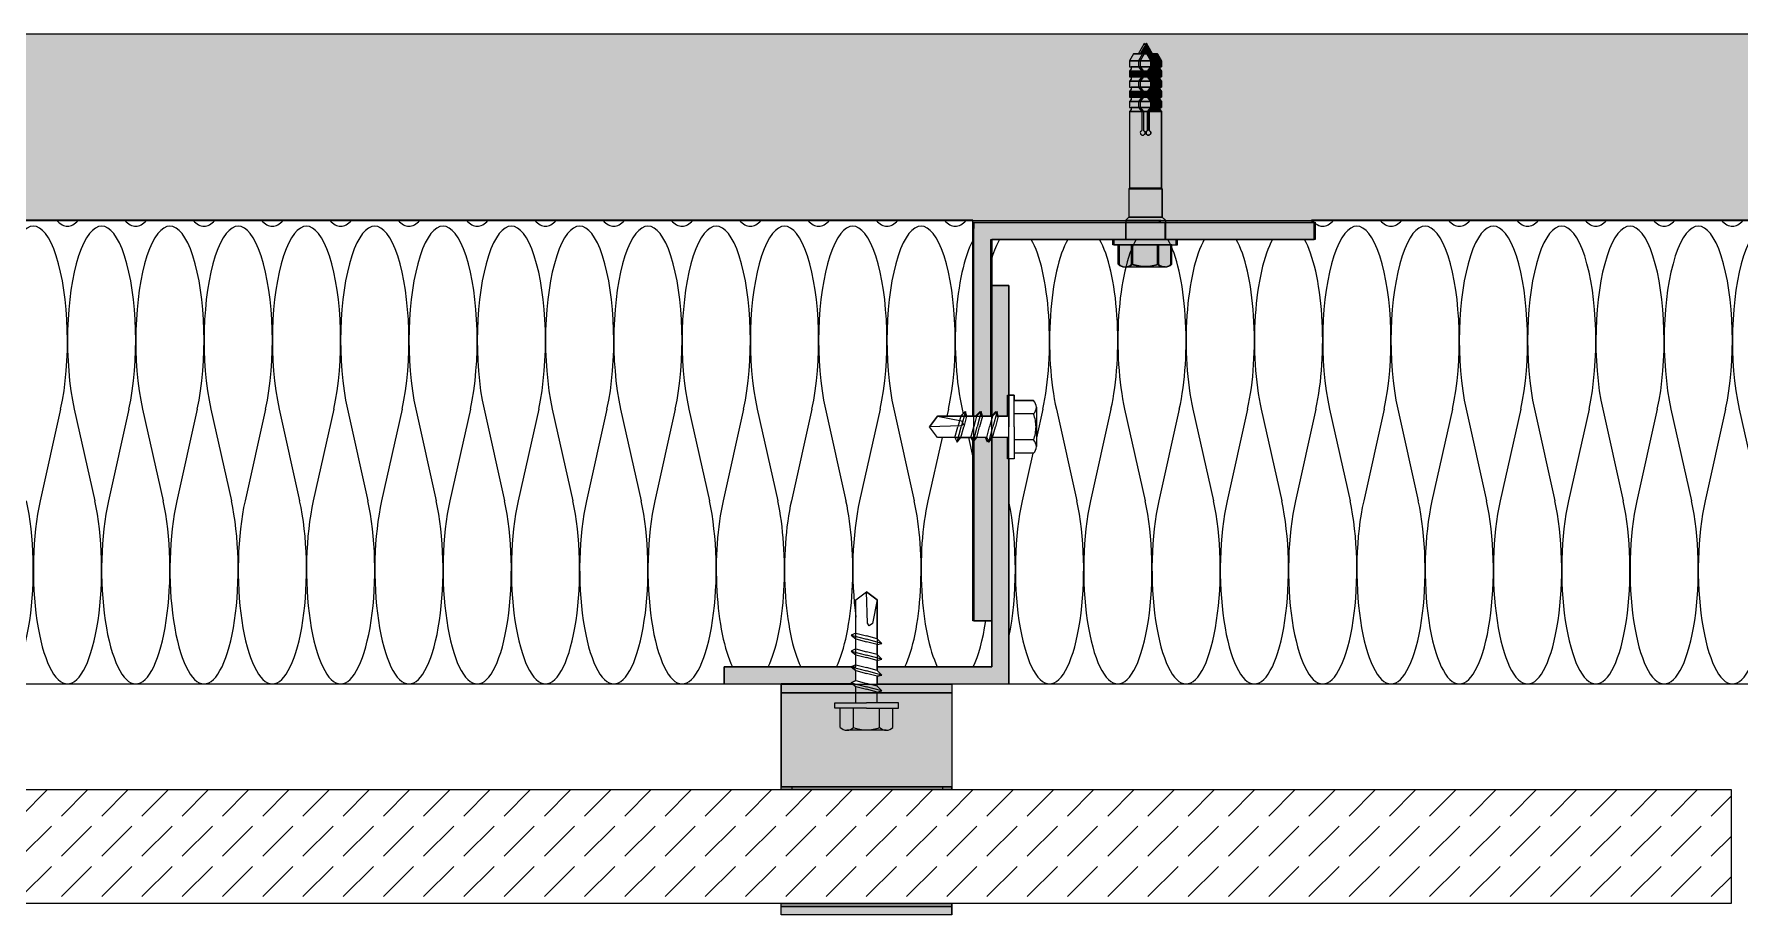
# Model space of a CAD drawing. Extents: x -106823 to -42801, y 48734 to 74234.
# Drawn here: x -67647 to -64650, y 68486 to 70034 of the extents above; entities that cross this region are included whole.
import ezdxf

# ---------------------------------------------------------------- set-up
doc = ezdxf.new("R2010")
doc.units = 0
doc.header["$MEASUREMENT"] = 0
for name, color, linetype, lineweight, true_color in [('2D - Ogólne_Pen_No__2', 7, 'Continuous', 15, 0x7f7f7f), ('2D Drafting - General_Pen_No__102', 7, 'Continuous', 13, 0xcccccc), ('2D Drafting - General_Pen_No__141', 7, 'Continuous', 0, 0xe8e8e8), ('2D Drafting - General_Pen_No__2', 7, 'Continuous', 15, 0x7f7f7f), ('2D Drafting - General_Pen_No__61', 7, 'Continuous', 20, 0x6a6a6a), ('2D Drafting - General_Pen_No__81', 7, 'Continuous', 20, 0x6a6a6a)]:
    doc.layers.add(name, color=color, linetype=linetype, lineweight=lineweight, true_color=true_color)
doc.layers.add('2D Drafting - General_Pen_No__1', color=7, linetype='Continuous', lineweight=13)
doc.layers.add('2D Drafting - General_Pen_No__121', color=255, linetype='Continuous', lineweight=0)

# ---------------------------------------------------------------- blocks, each defined once
blk = doc.blocks.new('*X64')
at = {"layer": '2D Drafting - General_Pen_No__61', "linetype": 'Continuous'}
for p, q in [((-65875.1, 69374.7), (-65886.3, 69324.7)), ((-65851.1, 69374.7), (-65815.1, 69213.9)), ((-65755.1, 69374.7), (-65791.1, 69213.9)), ((-65731.1, 69374.7), (-65695.1, 69213.9)), ((-65635.1, 69374.7), (-65671.1, 69213.9)), ((-65611.1, 69374.7), (-65575.1, 69213.9)), ((-65515.1, 69374.7), (-65551.1, 69213.9)), ((-65491.1, 69374.7), (-65455.1, 69213.9)), ((-65395.1, 69374.7), (-65431.1, 69213.9)), ((-65371.1, 69374.7), (-65335.1, 69213.9)), ((-65275.1, 69374.7), (-65311.1, 69213.9)), ((-65251.1, 69374.7), (-65215.1, 69213.9)), ((-65155.1, 69374.7), (-65191.1, 69213.9)), ((-65131.1, 69374.7), (-65095.1, 69213.9)), ((-65035.1, 69374.7), (-65071.1, 69213.9)), ((-65011.1, 69374.7), (-64975.1, 69213.9)), ((-64915.1, 69374.7), (-64951.1, 69213.9)), ((-64891.1, 69374.7), (-64855.1, 69213.9)), ((-64795.1, 69374.7), (-64831.1, 69213.9)), ((-64771.1, 69374.7), (-64735.1, 69213.9)), ((-64675.1, 69374.7), (-64711.1, 69213.9)), ((-64651.1, 69374.7), (-64615.1, 69213.9)), ((-64555.1, 69374.7), (-64591.1, 69213.9)), ((-64531.1, 69374.7), (-64495.1, 69213.9)), ((-64435.1, 69374.7), (-64471.1, 69213.9)), ((-64411.1, 69374.7), (-64375.1, 69213.9)), ((-64315.1, 69374.7), (-64351.1, 69213.9)), ((-64291.1, 69374.7), (-64255.1, 69213.9)), ((-64195.1, 69374.7), (-64231.1, 69213.9)), ((-64171.1, 69374.7), (-64135.1, 69213.9)), ((-64075.1, 69374.7), (-64111.1, 69213.9)), ((-64051.1, 69374.7), (-64015.1, 69213.9)), ((-63955.1, 69374.7), (-63991.1, 69213.9)), ((-63931.1, 69374.7), (-63895.1, 69213.9)), ((-63835.1, 69374.7), (-63871.1, 69213.9)), ((-63811.1, 69374.7), (-63775.1, 69213.9)), ((-63715.1, 69374.7), (-63751.1, 69213.9)), ((-63691.1, 69374.7), (-63655.1, 69213.9)), ((-63595.1, 69374.7), (-63631.1, 69213.9)), ((-63571.1, 69374.7), (-63535.1, 69213.9)), ((-63475.1, 69374.7), (-63511.1, 69213.9)), ((-63451.1, 69374.7), (-63415.1, 69213.9)), ((-65892.4, 69297.4), (-65911.1, 69213.9)), ((-63374.5, 69287.7), (-63391.1, 69213.9))]:
    blk.add_line(p, q, dxfattribs=at)
for centre, start_param, end_param in [((-65383.1, 69897.3), 2.820522, 2.881546), ((-65383.1, 69897.3), 2.921703, 3.141593), ((-65323.1, 69495.3), 4.068888, 8.497483), ((-65383.1, 69897.3), 3.141593, 3.462663), ((-65263.1, 69897.3), 2.820522, 3.141593), ((-65203.1, 69495.3), 4.068888, 8.497483), ((-65263.1, 69897.3), 3.141593, 3.462663), ((-65143.1, 69897.3), 2.820522, 3.141593), ((-65083.1, 69495.3), 4.068888, 8.497483), ((-65143.1, 69897.3), 3.141593, 3.462663), ((-65023.1, 69897.3), 2.820522, 3.141593), ((-64963.1, 69495.3), 4.068888, 8.497483), ((-65023.1, 69897.3), 3.141593, 3.462663), ((-64903.1, 69897.3), 2.820522, 3.141593), ((-64843.1, 69495.3), 4.068888, 8.497483), ((-64903.1, 69897.3), 3.141593, 3.462663), ((-64783.1, 69897.3), 2.820522, 3.141593), ((-64723.1, 69495.3), 4.068888, 8.497483), ((-64783.1, 69897.3), 3.141593, 3.462663), ((-64663.1, 69897.3), 2.820522, 3.141593), ((-64603.1, 69495.3), 4.068888, 8.497483), ((-64663.1, 69897.3), 3.141593, 3.462663), ((-64543.1, 69897.3), 2.820522, 3.141593), ((-64483.1, 69495.3), 4.068888, 8.497483), ((-64543.1, 69897.3), 3.141593, 3.462663), ((-64423.1, 69897.3), 2.820522, 3.141593), ((-64363.1, 69495.3), 4.068888, 8.497483), ((-64423.1, 69897.3), 3.141593, 3.462663), ((-64303.1, 69897.3), 2.820522, 3.141593), ((-64243.1, 69495.3), 4.068888, 8.497483), ((-64303.1, 69897.3), 3.141593, 3.462663), ((-64183.1, 69897.3), 2.820522, 3.141593), ((-64123.1, 69495.3), 4.068888, 8.497483), ((-64183.1, 69897.3), 3.141593, 3.462663), ((-64063.1, 69897.3), 2.820522, 3.141593), ((-64003.1, 69495.3), 4.068888, 8.497483), ((-64063.1, 69897.3), 3.141593, 3.462663), ((-63943.1, 69897.3), 2.820522, 3.141593), ((-63943.1, 69897.3), 3.141593, 3.462663), ((-65923.1, 69495.3), 0.485657, 0.765644), ((-65923.1, 69495.3), 4.068888, 5.797528), ((-65803.1, 69495.3), 0.485657, 2.214297), ((-65803.1, 69495.3), 4.068888, 5.797528), ((-65683.1, 69495.3), 0.485657, 2.214297), ((-65683.1, 69495.3), 4.068888, 5.797528), ((-65563.1, 69495.3), 0.485657, 2.214297), ((-65563.1, 69495.3), 4.068888, 5.797528), ((-65443.1, 69495.3), 0.485657, 2.214297), ((-65443.1, 69495.3), 4.068888, 5.797528), ((-63883.1, 69495.3), 0.455257, 2.214297), ((-63883.1, 69495.3), 4.068888, 5.797528), ((-63763.1, 69495.3), 0.485657, 2.214297), ((-63763.1, 69495.3), 4.068888, 5.797528), ((-63643.1, 69495.3), 0.485657, 2.214297), ((-63643.1, 69495.3), 4.068888, 5.797528), ((-63523.1, 69495.3), 0.485657, 2.214297), ((-63523.1, 69495.3), 4.068888, 5.797528), ((-63403.1, 69495.3), 0.485657, 2.214297), ((-63403.1, 69495.3), 5.215995, 5.797528), ((-65983.1, 69093.3), 4.080645, 5.344133), ((-65863.1, 69093.3), 0.927295, 3.141593), ((-65863.1, 69093.3), 3.141593, 5.35589), ((-65743.1, 69093.3), 0.927295, 3.141593), ((-65743.1, 69093.3), 3.141593, 5.35589), ((-65623.1, 69093.3), 0.927295, 3.141593), ((-65623.1, 69093.3), 3.141593, 5.35589), ((-65503.1, 69093.3), 0.927295, 3.141593), ((-65503.1, 69093.3), 3.141593, 5.35589), ((-65383.1, 69093.3), 0.927295, 3.141593), ((-65383.1, 69093.3), 3.141593, 5.35589), ((-65263.1, 69093.3), 0.927295, 3.141593), ((-65263.1, 69093.3), 3.141593, 5.35589), ((-65143.1, 69093.3), 0.927295, 3.141593), ((-65143.1, 69093.3), 3.141593, 5.35589), ((-65023.1, 69093.3), 0.927295, 3.141593), ((-65023.1, 69093.3), 3.141593, 5.35589), ((-64903.1, 69093.3), 0.927295, 3.141593), ((-64903.1, 69093.3), 3.141593, 5.35589), ((-64783.1, 69093.3), 0.927295, 3.141593), ((-64783.1, 69093.3), 3.141593, 5.35589), ((-64663.1, 69093.3), 0.927295, 3.141593), ((-64663.1, 69093.3), 3.141593, 5.35589), ((-64543.1, 69093.3), 0.927295, 3.141593), ((-64543.1, 69093.3), 3.141593, 5.35589), ((-64423.1, 69093.3), 0.927295, 3.141593), ((-64423.1, 69093.3), 3.141593, 5.35589), ((-64303.1, 69093.3), 0.927295, 3.141593), ((-64303.1, 69093.3), 3.141593, 5.35589), ((-64183.1, 69093.3), 0.927295, 3.141593), ((-64183.1, 69093.3), 3.141593, 5.35589), ((-64063.1, 69093.3), 0.927295, 3.141593), ((-64063.1, 69093.3), 3.141593, 5.35589), ((-63943.1, 69093.3), 0.927295, 3.141593), ((-63943.1, 69093.3), 3.141593, 5.35589), ((-63823.1, 69093.3), 0.927295, 3.141593), ((-63823.1, 69093.3), 3.141593, 5.35589), ((-63703.1, 69093.3), 0.927295, 3.141593), ((-63703.1, 69093.3), 3.141593, 5.35589), ((-63583.1, 69093.3), 0.927295, 3.141593), ((-63583.1, 69093.3), 3.141593, 5.35589), ((-63463.1, 69093.3), 0.927295, 3.141593), ((-63463.1, 69093.3), 3.141593, 5.35589), ((-63343.1, 69093.3), 0.927295, 2.648145)]:
    blk.add_ellipse(centre, major_axis=(0, 201), ratio=0.298507, start_param=start_param, end_param=end_param, dxfattribs=at)
blk = doc.blocks.new('Fill_32')
at = {"layer": '2D Drafting - General_Pen_No__2', "linetype": 'Continuous'}
for p, q in [((-64672.1, 69706.6), (-65402.6, 69706.6)), ((-65402.6, 69706.6), (-65401.9, 69703.1)), ((-65401.9, 69703.1), (-65396.1, 69703.1)), ((-65396.1, 69703.1), (-65396.1, 69673.1)), ((-64653.1, 69706.6), (-64672.1, 69706.6)), ((-63903.5, 69706.6), (-64653.1, 69706.6)), ((-63910, 69673.1), (-63903.5, 69706.6)), ((-65964.6, 69673.1), (-65964.6, 69592.3)), ((-65832.8, 69673.1), (-65964.6, 69673.1)), ((-65713.7, 69673.1), (-65832.8, 69673.1)), ((-65678.6, 69673.1), (-65713.7, 69673.1)), ((-65568.2, 69673.1), (-65678.6, 69673.1)), ((-65396.1, 69673.1), (-65568.2, 69673.1)), ((-63715.2, 69673.1), (-63910, 69673.1)), ((-63667.7, 69673.1), (-63715.2, 69673.1)), ((-63555.9, 69673.1), (-63667.7, 69673.1)), ((-63488, 69673.1), (-63555.9, 69673.1)), ((-63341.5, 69673.1), (-63488, 69673.1)), ((-63341.5, 69592.3), (-63341.5, 69673.1)), ((-65964.6, 69592.3), (-65934.6, 69592.3)), ((-65934.6, 69592.3), (-65934.6, 69399.6)), ((-63371.5, 69399.6), (-63371.5, 69592.3)), ((-63371.5, 69592.3), (-63341.5, 69592.3)), ((-65934.6, 69399.6), (-65925.3, 69399.6)), ((-65925.3, 69399.6), (-65925.3, 69389.9)), ((-63378.6, 69389.9), (-63378.6, 69399.6)), ((-63378.6, 69399.6), (-63371.5, 69399.6)), ((-65925.3, 69389.9), (-65891.1, 69389.9)), ((-65886.3, 69378.2), (-65886.3, 69309.1)), ((-63412.8, 69297.4), (-63412.8, 69389.9)), ((-63412.8, 69389.9), (-63378.6, 69389.9)), ((-65925.3, 69287.7), (-65934.6, 69287.7)), ((-65934.6, 69287.7), (-65934.6, 68892.3)), ((-65891.1, 69297.4), (-65925.3, 69297.4)), ((-65925.3, 69297.4), (-65925.3, 69287.7)), ((-63378.6, 69297.4), (-63412.8, 69297.4)), ((-63378.6, 69287.7), (-63378.6, 69297.4)), ((-63371.5, 69287.7), (-63378.6, 69287.7)), ((-63371.5, 68892.3), (-63371.5, 69287.7)), ((-65934.6, 68892.3), (-64653.1, 68892.3)), ((-64653.1, 68892.3), (-63371.5, 68892.3))]:
    blk.add_line(p, q, dxfattribs=at)
for centre, start, end in [((-65902.6, 69378.2), 0, 45.522), ((-65902.6, 69309.1), 314.478, 0)]:
    blk.add_arc(centre, 16.3, start, end, dxfattribs=at)
at = {"layer": '2D Drafting - General_Pen_No__61', "linetype": 'Continuous'}
blk.add_blockref('*X64', (0, 0), dxfattribs=at)
blk = doc.blocks.new('*X68')
at = {"layer": '2D Drafting - General_Pen_No__61', "linetype": 'Continuous'}
for q in [(-66251, 68892.3), (-66246.1, 68891.5)]:
    blk.add_line((-66249.6, 68892), q, dxfattribs=at)
blk = doc.blocks.new('Fill_34')
at = {"layer": '2D Drafting - General_Pen_No__1', "linetype": 'Continuous'}
for p, q in [((-66334.6, 68892.3), (-66334.6, 68891.5)), ((-66209, 68892.3), (-66334.6, 68892.3)), ((-66334.6, 68891.5), (-66208, 68891.5)), ((-66208, 68891.5), (-66209, 68892.3))]:
    blk.add_line(p, q, dxfattribs=at)
at = {"layer": '2D Drafting - General_Pen_No__61', "linetype": 'Continuous'}
blk.add_blockref('*X68', (0, 0), dxfattribs=at)
blk = doc.blocks.new('*X72')
at = {"layer": '2D Drafting - General_Pen_No__61', "linetype": 'Continuous'}
for p, q in [((-67600.8, 69374.7), (-67636.8, 69213.9)), ((-67576.8, 69374.7), (-67540.8, 69213.9)), ((-67480.8, 69374.7), (-67516.8, 69213.9)), ((-67456.8, 69374.7), (-67420.8, 69213.9)), ((-67360.8, 69374.7), (-67396.8, 69213.9)), ((-67336.8, 69374.7), (-67300.8, 69213.9)), ((-67240.8, 69374.7), (-67276.8, 69213.9)), ((-67216.8, 69374.7), (-67180.8, 69213.9)), ((-67120.8, 69374.7), (-67156.8, 69213.9)), ((-67096.8, 69374.7), (-67060.8, 69213.9)), ((-67000.8, 69374.7), (-67036.8, 69213.9)), ((-66976.8, 69374.7), (-66940.8, 69213.9)), ((-66880.8, 69374.7), (-66916.8, 69213.9)), ((-66856.8, 69374.7), (-66820.8, 69213.9)), ((-66760.8, 69374.7), (-66796.8, 69213.9)), ((-66736.8, 69374.7), (-66700.8, 69213.9)), ((-66640.8, 69374.7), (-66676.8, 69213.9)), ((-66616.8, 69374.7), (-66580.8, 69213.9)), ((-66520.8, 69374.7), (-66556.8, 69213.9)), ((-66496.8, 69374.7), (-66460.8, 69213.9)), ((-66400.8, 69374.7), (-66436.8, 69213.9)), ((-66376.8, 69374.7), (-66340.8, 69213.9)), ((-66280.8, 69374.7), (-66316.8, 69213.9)), ((-66256.8, 69374.7), (-66220.8, 69213.9)), ((-66160.8, 69374.7), (-66196.8, 69213.9)), ((-66136.8, 69374.7), (-66100.8, 69213.9)), ((-66040.8, 69374.7), (-66043.6, 69362.3)), ((-66016.8, 69374.7), (-66015, 69366.6)), ((-66051.9, 69325), (-66076.8, 69213.9)), ((-66005.6, 69325), (-65998, 69290.8))]:
    blk.add_line(p, q, dxfattribs=at)
for centre, start_param, end_param in [((-67648.8, 69495.3), 0.927295, 5.35589), ((-67588.8, 69897.3), 5.962113, 6.283185), ((-67528.8, 69495.3), 0.927295, 5.35589), ((-67588.8, 69897.3), 0, 0.321072), ((-67468.8, 69897.3), 5.962113, 6.283185), ((-67408.8, 69495.3), 0.927295, 5.35589), ((-67468.8, 69897.3), 0, 0.321072), ((-67348.8, 69897.3), 5.962113, 6.283185), ((-67288.8, 69495.3), 0.927295, 5.35589), ((-67348.8, 69897.3), 0, 0.321072), ((-67228.8, 69897.3), 5.962113, 6.283185), ((-67168.8, 69495.3), 0.927295, 5.35589), ((-67228.8, 69897.3), 0, 0.321072), ((-67108.8, 69897.3), 5.962113, 6.283185), ((-67048.8, 69495.3), 0.927295, 5.35589), ((-67108.8, 69897.3), 0, 0.321072), ((-66988.8, 69897.3), 5.962113, 6.283185), ((-66928.8, 69495.3), 0.927295, 5.35589), ((-66988.8, 69897.3), 0, 0.321072), ((-66868.8, 69897.3), 5.962113, 6.283185), ((-66808.8, 69495.3), 0.927295, 5.35589), ((-66868.8, 69897.3), 0, 0.321072), ((-66748.8, 69897.3), 5.962113, 6.283185), ((-66688.8, 69495.3), 0.927295, 5.35589), ((-66748.8, 69897.3), 0, 0.321072), ((-66628.8, 69897.3), 5.962113, 6.283185), ((-66568.8, 69495.3), 0.927295, 5.35589), ((-66628.8, 69897.3), 0, 0.321072), ((-66508.8, 69897.3), 5.962113, 6.283185), ((-66448.8, 69495.3), 0.927295, 5.35589), ((-66508.8, 69897.3), 0, 0.321072), ((-66388.8, 69897.3), 5.962113, 6.283185), ((-66328.8, 69495.3), 0.927295, 5.35589), ((-66388.8, 69897.3), 0, 0.321072), ((-66268.8, 69897.3), 5.962113, 6.283185), ((-66208.8, 69495.3), 0.927295, 5.35589), ((-66268.8, 69897.3), 0, 0.321072), ((-66148.8, 69897.3), 5.962113, 6.283185), ((-66088.8, 69495.3), 0.927295, 5.35589), ((-66148.8, 69897.3), 0, 0.321072), ((-66028.8, 69897.3), 5.962113, 6.283185), ((-66028.8, 69897.3), 0, 0.321072), ((-65968.8, 69495.3), 3.650155, 5.35589), ((-67708.8, 69093.3), 0, 2.214297), ((-67588.8, 69093.3), 4.068888, 6.283185), ((-67588.8, 69093.3), 0, 2.214297), ((-67468.8, 69093.3), 4.068888, 6.283185), ((-67468.8, 69093.3), 0, 2.214297), ((-67348.8, 69093.3), 4.068888, 6.283185), ((-67348.8, 69093.3), 0, 2.214297), ((-67228.8, 69093.3), 4.068888, 6.283185), ((-67228.8, 69093.3), 0, 2.214297), ((-67108.8, 69093.3), 4.068888, 6.283185), ((-67108.8, 69093.3), 0, 2.214297), ((-66988.8, 69093.3), 4.068888, 6.283185), ((-66988.8, 69093.3), 0, 2.214297), ((-66868.8, 69093.3), 4.068888, 6.283185), ((-66868.8, 69093.3), 0, 2.214297), ((-66748.8, 69093.3), 4.068888, 6.283185), ((-66748.8, 69093.3), 0, 2.214297), ((-66628.8, 69093.3), 4.068888, 6.283185), ((-66628.8, 69093.3), 0, 2.214297), ((-66508.8, 69093.3), 4.068888, 6.283185), ((-66508.8, 69093.3), 0, 2.214297), ((-66388.8, 69093.3), 4.068888, 5.729792), ((-66388.8, 69093.3), 0.553393, 2.214297), ((-66268.8, 69093.3), 4.068888, 5.729792), ((-66268.8, 69093.3), 0.553393, 2.214297), ((-66148.8, 69093.3), 4.068888, 5.143644), ((-66148.8, 69093.3), 0.553393, 2.214297), ((-66028.8, 69093.3), 4.068888, 5.729792), ((-66028.8, 69093.3), 0.553393, 1.104938)]:
    blk.add_ellipse(centre, major_axis=(0, -201), ratio=0.298507, start_param=start_param, end_param=end_param, dxfattribs=at)
blk = doc.blocks.new('Fill_36')
at = {"layer": '2D Drafting - General_Pen_No__2', "linetype": 'Continuous'}
for p, q in [((-65998, 69706.6), (-68798.3, 69706.6)), ((-65998, 69362.3), (-65998, 69706.6)), ((-66073.9, 69343.7), (-66059.9, 69362.3)), ((-66059.9, 69362.3), (-66019.3, 69362.3)), ((-66019.3, 69362.3), (-66011.1, 69370.5)), ((-66011.1, 69370.5), (-66008.9, 69362.3)), ((-66008.9, 69362.3), (-66001.4, 69362.3)), ((-66001.4, 69362.3), (-65998, 69362.3)), ((-66059.9, 69325), (-66073.9, 69343.7)), ((-66001.4, 69325), (-66059.9, 69325)), ((-65998, 69325), (-66001.4, 69325)), ((-65998, 69003), (-65998, 69325)), ((-66203.3, 69040.2), (-66184.6, 69054.1)), ((-66203.3, 68922.3), (-66203.3, 69040.2)), ((-66184.6, 69054.1), (-66166, 69040.2)), ((-66166, 69040.2), (-66166, 68922.3)), ((-65964.6, 69003), (-65998, 69003)), ((-65964.6, 68922.3), (-65964.6, 69003)), ((-66434.6, 68892.3), (-66434.6, 68922.3)), ((-66434.6, 68922.3), (-66203.3, 68922.3)), ((-66166, 68922.3), (-65998, 68922.3)), ((-65998, 68922.3), (-65964.6, 68922.3)), ((-68798.3, 68892.3), (-66434.6, 68892.3))]:
    blk.add_line(p, q, dxfattribs=at)
at = {"layer": '2D Drafting - General_Pen_No__61', "linetype": 'Continuous'}
blk.add_blockref('*X72', (0, 0), dxfattribs=at)

msp = doc.modelspace()

# ---------------------------------------------------------------- hatches: boundary and pattern name
at = {"layer": '2D Drafting - General_Pen_No__102', "linetype": 'Continuous'}
for points in [[(-66034.64, 68876.49), (-66334.64, 68876.49), (-66334.64, 68891.49), (-66034.64, 68891.49)], [(-66334.64, 68711.49), (-66334.64, 68876.49), (-66034.64, 68876.49), (-66034.64, 68711.49)], [(-66034.64, 68711.49), (-66034.64, 68706.58), (-66334.64, 68706.58), (-66334.64, 68711.49)], [(-66334.64, 68501.49), (-66334.64, 68506.58), (-66034.64, 68506.58), (-66034.64, 68501.49)], [(-66334.64, 68486.49), (-66334.64, 68501.49), (-66034.64, 68501.49), (-66034.64, 68486.49)]]:
    msp.add_hatch(color=256, dxfattribs=at).paths.add_polyline_path(points, flags=0)
at = {"layer": '2D Drafting - General_Pen_No__121', "linetype": 'Continuous'}
for points in [[(-65715.53, 69998.93), (-65722.68, 69986.55), (-65685.19, 69986.55), (-65692.34, 69998.93)], [(-65692.76, 70017.66), (-65703.57, 69998.93), (-65681.94, 69998.93)], [(-65692.34, 69998.93), (-65685.19, 69986.55), (-65682.23, 69986.55), (-65689.38, 69998.93)], [(-65689.38, 69998.93), (-65682.23, 69986.55), (-65666.32, 69986.55), (-65673.47, 69998.93)], [(-65722.68, 69976.2), (-65685.19, 69976.2), (-65685.19, 69986.55), (-65722.68, 69986.55)], [(-65719.72, 69976.2), (-65719.72, 69972.5), (-65722.68, 69968.76), (-65690.94, 69968.76), (-65685.19, 69976.2)], [(-65722.68, 69968.76), (-65722.68, 69958.4), (-65690.94, 69958.4), (-65690.94, 69968.76)], [(-65687.98, 69968.76), (-65682.23, 69976.2), (-65685.19, 69976.2), (-65690.94, 69968.76)], [(-65687.98, 69958.4), (-65687.98, 69968.76), (-65690.94, 69968.76), (-65690.94, 69958.4)], [(-65669.28, 69976.2), (-65682.23, 69976.2), (-65687.98, 69968.76), (-65666.32, 69968.76), (-65669.28, 69972.5)], [(-65666.32, 69968.76), (-65687.98, 69968.76), (-65687.98, 69958.4), (-65666.32, 69958.4)], [(-65682.23, 69976.2), (-65682.23, 69986.55), (-65685.19, 69986.55), (-65685.19, 69976.2)], [(-65682.23, 69976.2), (-65666.32, 69976.2), (-65666.32, 69986.55), (-65682.23, 69986.55)], [(-65719.72, 69958.4), (-65719.72, 69954.7), (-65722.68, 69950.96), (-65685.19, 69950.96), (-65690.94, 69958.4)], [(-65722.68, 69950.96), (-65722.68, 69940.61), (-65685.19, 69940.61), (-65685.19, 69950.96)], [(-65719.72, 69940.61), (-65719.72, 69936.91), (-65722.68, 69933.16), (-65690.94, 69933.16), (-65685.19, 69940.61)], [(-65722.68, 69922.81), (-65690.94, 69922.81), (-65690.94, 69933.16), (-65722.68, 69933.16)], [(-65690.94, 69958.4), (-65685.19, 69950.96), (-65682.23, 69950.96), (-65687.98, 69958.4)], [(-65685.19, 69940.61), (-65690.94, 69933.16), (-65687.98, 69933.16), (-65682.23, 69940.61)], [(-65687.98, 69922.81), (-65687.98, 69933.16), (-65690.94, 69933.16), (-65690.94, 69922.81)], [(-65669.28, 69958.4), (-65687.98, 69958.4), (-65682.23, 69950.96), (-65666.32, 69950.96), (-65669.28, 69954.7)], [(-65687.98, 69933.16), (-65666.32, 69933.16), (-65669.28, 69936.91), (-65669.28, 69940.61), (-65682.23, 69940.61)], [(-65666.32, 69933.16), (-65687.98, 69933.16), (-65687.98, 69922.81), (-65666.32, 69922.81)], [(-65685.19, 69950.96), (-65685.19, 69940.61), (-65682.23, 69940.61), (-65682.23, 69950.96)], [(-65666.32, 69950.96), (-65682.23, 69950.96), (-65682.23, 69940.61), (-65666.32, 69940.61)], [(-65719.72, 69922.81), (-65719.72, 69919.11), (-65722.68, 69915.37), (-65685.19, 69915.37), (-65690.94, 69922.81)], [(-65722.68, 69905.01), (-65685.19, 69905.01), (-65685.19, 69915.37), (-65722.68, 69915.37)], [(-65719.72, 69905.01), (-65719.72, 69901.31), (-65722.68, 69897.57), (-65690.94, 69897.57), (-65685.19, 69905.01)], [(-65690.94, 69922.81), (-65685.19, 69915.37), (-65682.23, 69915.37), (-65687.98, 69922.81)], [(-65687.98, 69897.57), (-65682.23, 69905.01), (-65685.19, 69905.01), (-65690.94, 69897.57)], [(-65669.28, 69922.81), (-65687.98, 69922.81), (-65682.23, 69915.37), (-65666.32, 69915.37), (-65669.28, 69919.11)], [(-65669.28, 69905.01), (-65682.23, 69905.01), (-65687.98, 69897.57), (-65666.32, 69897.57), (-65669.28, 69901.31)], [(-65682.23, 69905.01), (-65682.23, 69915.37), (-65685.19, 69915.37), (-65685.19, 69905.01)], [(-65666.32, 69915.37), (-65682.23, 69915.37), (-65682.23, 69905.01), (-65666.32, 69905.01)], [(-65722.68, 69763.15), (-65666.32, 69763.15), (-65666.32, 69897.57), (-65687.98, 69897.57), (-65687.98, 69864.26, -5.4750432), (-65690.94, 69864.26), (-65690.94, 69897.57), (-65722.68, 69897.57)], [(-65690.94, 69897.57), (-65690.94, 69864.26, 5.4750432), (-65687.98, 69864.26), (-65687.98, 69897.57)], [(-65723.92, 69761.91), (-65665.08, 69761.91), (-65666.32, 69763.15), (-65722.68, 69763.15)], [(-65723.92, 69712.16), (-65665.08, 69712.16), (-65665.08, 69761.91), (-65723.92, 69761.91)], [(-65729.24, 69706.58), (-65659.66, 69706.58), (-65659.66, 69706.75), (-65665.08, 69712.16), (-65723.83, 69712.16), (-65729.24, 69706.75)], [(-65729.24, 69703.06), (-65696.53, 69703.06), (-65672.18, 69703.06), (-65667.81, 69706.58), (-65729.24, 69706.58)], [(-65729.24, 69673.06), (-65692.66, 69673.06), (-65659.66, 69673.06), (-65659.66, 69703.06), (-65695.58, 69703.06), (-65729.24, 69703.06)], [(-65729.24, 69703.06), (-65729.24, 69673.06), (-65692.66, 69673.06), (-65659.66, 69673.06), (-65659.66, 69703.06), (-65696.53, 69703.06)], [(-65694.4, 69673.06), (-65750.32, 69673.06), (-65750.32, 69663.74), (-65694.4, 69663.74), (-65638.48, 69663.74), (-65638.48, 69673.06)], [(-65740.71, 69663.74), (-65740.71, 69629.57, 0.4195601), (-65717.41, 69629.57), (-65717.41, 69663.74)], [(-65717.41, 69663.74), (-65717.41, 69629.57, 0.092424), (-65694.5, 69625.3, 0.092424), (-65671.59, 69629.57), (-65671.59, 69663.74), (-65694.5, 69663.74)], [(-65671.59, 69663.74), (-65671.59, 69629.57, 0.4195601), (-65648.29, 69629.57), (-65648.29, 69663.74)], [(-65694.5, 69625.3, -0.092424), (-65717.41, 69629.57, -0.201281), (-65729.06, 69624.68), (-65659.94, 69624.68, -0.201281), (-65671.59, 69629.57, -0.092424)]]:
    msp.add_hatch(color=256, dxfattribs=at).paths.add_polyline_path(points, flags=0)
at = {"layer": '2D Drafting - General_Pen_No__141', "linetype": 'Continuous'}
for points in [[(-65966.48, 69673.06), (-65752.16, 69673.06), (-65729.24, 69673.06), (-65729.24, 69703.06), (-65997.99, 69703.06), (-65997.99, 69692.3), (-65997.99, 69362.29), (-65993.25, 69362.29), (-65985.05, 69370.49), (-65982.86, 69362.29), (-65966.48, 69362.29)], [(-65659.57, 69673.06), (-65397.99, 69673.06), (-65397.99, 69703.06), (-65527.99, 69703.06), (-65659.57, 69703.06)], [(-65934.64, 69592.3), (-65964.64, 69592.3), (-65964.64, 69363.39), (-65957.53, 69370.49), (-65955.34, 69362.29), (-65936.8, 69362.29), (-65936.8, 69399.57), (-65934.64, 69399.57)], [(-65964.64, 68922.3), (-66166, 68922.3), (-66166, 68915.96), (-66157.8, 68907.76), (-66166, 68905.56), (-66166, 68892.3), (-65934.64, 68892.3), (-65934.64, 69287.73), (-65936.8, 69287.73), (-65936.8, 69325.01), (-65964.64, 69325.01)], [(-65996.15, 69321.3), (-65996.15, 69003.02), (-65964.64, 69003.02), (-65964.64, 69325.01), (-65965.32, 69325.01), (-65971.92, 69316.81), (-65975.72, 69325.01), (-65993.17, 69325.01)], [(-66211.14, 68922.3), (-66434.64, 68922.3), (-66434.64, 68892.3), (-66208.99, 68892.3), (-66211.48, 68894.3), (-66203.28, 68898.11), (-66203.28, 68915.55), (-66211.48, 68922.15)]]:
    msp.add_hatch(color=256, dxfattribs=at).paths.add_polyline_path(points, flags=0)
at = {"layer": '2D Drafting - General_Pen_No__81', "linetype": 'Continuous'}
h = msp.add_hatch(dxfattribs=at)
h.set_pattern_fill('Solid___Dashed', color=256, style=0, pattern_type=2)
h.set_pattern_definition([(45, (0, 0), (-70.71068, 70.71068), []), (45, (-35.36, 35.36), (-70.71068, 70.71068), [75, -25])])
h.paths.add_polyline_path([(-72521.93, 70033.7), (-72521.93, 69706.58), (-57907.45, 69706.58), (-57852.14, 69706.58), (-57814.86, 69706.58), (-57744.53, 69706.58), (-57632.51, 69706.58), (-57589.7, 69706.58), (-57316.82, 69706.58), (-55482.21, 69706.58), (-55482.21, 70033.7)], flags=0)
h = msp.add_hatch(dxfattribs=at)
h.set_pattern_fill('Beton', color=256, style=0, pattern_type=2)
h.set_pattern_definition([(45, (0, 0), (-70.71068, 70.71068), [75, -25]), (45, (7e-15, 70.71), (-70.71068, 70.71068), [75, -25])])
h.paths.add_polyline_path([(-70638.54, 68506.58), (-70638.54, 68706.58), (-64665.38, 68706.58), (-64665.38, 68506.58)], flags=0)
msp.add_hatch(color=256, dxfattribs=at).paths.add_polyline_path([(-66050.64, 68706.58), (-66050.64, 68711.49), (-66315.87, 68711.49), (-66315.87, 68706.58)], flags=0)
msp.add_hatch(color=256, dxfattribs=at).paths.add_polyline_path([(-66050.64, 68706.58), (-66050.64, 68711.49), (-66315.87, 68711.49), (-66315.87, 68706.58)], flags=0)

# ---------------------------------------------------------------- linework, layer by layer
at = {"layer": '2D - Ogólne_Pen_No__2', "linetype": 'Continuous'}
for p, q in [((-65715.43, 69998.93), (-65722.58, 69986.55)), ((-65715.43, 69998.93), (-65673.37, 69998.93)), ((-65706.96, 69998.93), (-65696.15, 70017.66)), ((-65699.52, 69998.93), (-65706.67, 69986.55)), ((-65696.56, 69998.93), (-65703.71, 69986.55)), ((-65685.33, 69998.93), (-65696.15, 70017.66)), ((-65673.37, 69998.93), (-65666.23, 69986.55)), ((-65722.58, 69986.55), (-65722.58, 69976.2)), ((-65722.58, 69986.55), (-65666.23, 69986.55)), ((-65722.58, 69976.2), (-65666.23, 69976.2)), ((-65719.62, 69972.5), (-65722.58, 69968.76)), ((-65722.58, 69968.76), (-65722.58, 69958.4)), ((-65722.58, 69968.76), (-65666.23, 69968.76)), ((-65719.62, 69976.2), (-65719.62, 69972.5)), ((-65706.67, 69986.55), (-65706.67, 69976.2)), ((-65706.67, 69976.2), (-65700.92, 69968.76)), ((-65703.71, 69986.55), (-65703.71, 69976.2)), ((-65703.71, 69976.2), (-65697.96, 69968.76)), ((-65700.92, 69968.76), (-65700.92, 69958.4)), ((-65697.96, 69968.76), (-65697.96, 69958.4)), ((-65669.18, 69976.2), (-65669.18, 69972.5)), ((-65669.18, 69972.5), (-65666.23, 69968.76)), ((-65666.23, 69986.55), (-65666.23, 69976.2)), ((-65666.23, 69968.76), (-65666.23, 69958.4)), ((-65722.58, 69958.4), (-65719.62, 69958.4)), ((-65722.58, 69958.4), (-65666.23, 69958.4)), ((-65719.62, 69954.7), (-65722.58, 69950.96)), ((-65722.58, 69950.96), (-65722.58, 69940.61)), ((-65722.58, 69950.96), (-65666.23, 69950.96)), ((-65722.58, 69940.61), (-65719.62, 69940.61)), ((-65722.58, 69940.61), (-65666.23, 69940.61)), ((-65719.62, 69936.91), (-65722.58, 69933.16)), ((-65722.58, 69933.16), (-65722.58, 69922.81)), ((-65722.58, 69933.16), (-65666.23, 69933.16)), ((-65719.62, 69958.4), (-65719.62, 69954.7)), ((-65719.62, 69940.61), (-65719.62, 69936.91)), ((-65700.92, 69958.4), (-65706.67, 69950.96)), ((-65706.67, 69950.96), (-65706.67, 69940.61)), ((-65706.67, 69940.61), (-65700.92, 69933.16)), ((-65697.96, 69958.4), (-65703.71, 69950.96)), ((-65703.71, 69950.96), (-65703.71, 69940.61)), ((-65703.71, 69940.61), (-65697.96, 69933.16)), ((-65700.92, 69933.16), (-65700.92, 69922.81)), ((-65697.96, 69933.16), (-65697.96, 69922.81)), ((-65669.18, 69958.4), (-65669.18, 69954.7)), ((-65666.23, 69958.4), (-65669.18, 69958.4)), ((-65669.18, 69954.7), (-65666.23, 69950.96)), ((-65669.18, 69940.61), (-65669.18, 69936.91)), ((-65666.23, 69940.61), (-65669.18, 69940.61)), ((-65669.18, 69936.91), (-65666.23, 69933.16)), ((-65666.23, 69950.96), (-65666.23, 69940.61)), ((-65666.23, 69933.16), (-65666.23, 69922.81)), ((-65722.58, 69922.81), (-65719.62, 69922.81)), ((-65722.58, 69922.81), (-65666.23, 69922.81)), ((-65719.62, 69919.11), (-65722.58, 69915.37)), ((-65722.58, 69915.37), (-65722.58, 69905.01)), ((-65722.58, 69915.37), (-65666.23, 69915.37)), ((-65722.58, 69905.01), (-65719.62, 69905.01)), ((-65722.58, 69905.01), (-65666.23, 69905.01)), ((-65719.62, 69901.31), (-65722.58, 69897.57)), ((-65719.62, 69922.81), (-65719.62, 69919.11)), ((-65719.62, 69905.01), (-65719.62, 69901.31)), ((-65700.92, 69922.81), (-65706.67, 69915.37)), ((-65706.67, 69915.37), (-65706.67, 69905.01)), ((-65706.67, 69905.01), (-65700.92, 69897.57)), ((-65697.96, 69922.81), (-65703.71, 69915.37)), ((-65703.71, 69915.37), (-65703.71, 69905.01)), ((-65703.71, 69905.01), (-65697.96, 69897.57)), ((-65669.18, 69922.81), (-65669.18, 69919.11)), ((-65666.23, 69922.81), (-65669.18, 69922.81)), ((-65669.18, 69919.11), (-65666.23, 69915.37)), ((-65669.18, 69905.01), (-65669.18, 69901.31)), ((-65666.23, 69905.01), (-65669.18, 69905.01)), ((-65669.18, 69901.31), (-65666.23, 69897.57)), ((-65666.23, 69915.37), (-65666.23, 69905.01)), ((-65722.58, 69897.57), (-65722.58, 69763.15)), ((-65722.58, 69897.57), (-65666.23, 69897.57)), ((-65700.92, 69897.57), (-65700.92, 69864.26)), ((-65697.96, 69897.57), (-65697.96, 69864.26)), ((-65666.23, 69897.57), (-65666.23, 69763.15)), ((-65722.58, 69763.15), (-65723.83, 69761.91)), ((-65723.83, 69761.91), (-65723.83, 69712.16)), ((-65723.83, 69761.91), (-65664.98, 69761.91)), ((-65666.23, 69763.15), (-65722.58, 69763.15)), ((-65666.23, 69763.15), (-65664.98, 69761.91)), ((-65664.98, 69761.91), (-65664.98, 69712.16)), ((-65723.83, 69712.16), (-65729.24, 69706.75)), ((-65729.24, 69706.75), (-65729.24, 69703.06)), ((-65729.24, 69703.06), (-65692.37, 69703.06)), ((-65723.83, 69712.16), (-65664.98, 69712.16)), ((-65659.57, 69703.06), (-65693.32, 69703.06)), ((-65664.98, 69712.16), (-65659.57, 69706.75)), ((-65659.57, 69706.75), (-65659.57, 69703.06))]:
    msp.add_line(p, q, dxfattribs=at)
msp.add_arc((-65699.44, 69860.35), 4.18, 110.70161, 69.29839, dxfattribs=at)
at = {"layer": '2D Drafting - General_Pen_No__2', "linetype": 'Continuous'}
for p, q in [((-58636.96, 70033.7), (-72521.93, 70033.7)), ((-58636.96, 70033.7), (-70638.54, 70033.7)), ((-72521.93, 69706.58), (-55482.21, 69706.58)), ((-65526.15, 69703.06), (-65996.15, 69703.06)), ((-65996.15, 69703.06), (-65996.15, 69692.3)), ((-65996.15, 69703.06), (-65396.15, 69703.06)), ((-65996.15, 69003.02), (-65996.15, 69692.3)), ((-65729.24, 69673.06), (-65729.24, 69703.06)), ((-65659.57, 69673.06), (-65659.57, 69703.06)), ((-65396.15, 69673.06), (-65396.15, 69703.06)), ((-65396.15, 69673.06), (-65964.64, 69673.06)), ((-65964.64, 69003.02), (-65964.64, 69673.06)), ((-65752.16, 69663.74), (-65752.16, 69673.06)), ((-65752.16, 69673.06), (-65696.24, 69673.06)), ((-65696.24, 69663.74), (-65752.16, 69663.74)), ((-65742.46, 69629.57), (-65742.46, 69663.74)), ((-65719.16, 69629.57), (-65719.16, 69663.74)), ((-65640.32, 69673.06), (-65696.24, 69673.06)), ((-65696.24, 69663.74), (-65640.32, 69663.74)), ((-65673.33, 69629.57), (-65673.33, 69663.74)), ((-65650.03, 69629.57), (-65650.03, 69663.74)), ((-65640.32, 69663.74), (-65640.32, 69673.06)), ((-65730.81, 69624.68), (-65661.68, 69624.68)), ((-65934.64, 69592.3), (-65964.64, 69592.3)), ((-65964.64, 68922.3), (-65964.64, 69592.3)), ((-65934.64, 68892.3), (-65934.64, 69592.3)), ((-65925.32, 69399.57), (-65934.64, 69399.57)), ((-65934.64, 69399.57), (-65934.64, 69343.65)), ((-65925.32, 69343.65), (-65925.32, 69399.57)), ((-66059.92, 69362.29), (-66073.9, 69343.65)), ((-66059.92, 69362.29), (-66017.87, 69354.29)), ((-65991.41, 69362.29), (-66059.92, 69362.29)), ((-66019.25, 69362.29), (-66024.25, 69343.65)), ((-66011.05, 69370.49), (-66019.25, 69362.29)), ((-66019.25, 69362.29), (-65981.01, 69362.29)), ((-66011.05, 69370.49), (-66018.24, 69343.65)), ((-66008.86, 69362.29), (-66013.85, 69343.65)), ((-66008.86, 69362.29), (-66011.05, 69370.49)), ((-65991.41, 69362.29), (-66008.86, 69362.29)), ((-65991.41, 69362.29), (-65996.41, 69343.65)), ((-65991.41, 69362.29), (-65996.41, 69343.65)), ((-65983.21, 69370.49), (-65991.41, 69362.29)), ((-65983.21, 69370.49), (-65991.41, 69362.29)), ((-65983.21, 69370.49), (-65990.4, 69343.65)), ((-65983.21, 69370.49), (-65990.4, 69343.65)), ((-65981.01, 69362.29), (-65986.01, 69343.65)), ((-65981.01, 69362.29), (-65986.01, 69343.65)), ((-65981.01, 69362.29), (-65983.21, 69370.49)), ((-65981.01, 69362.29), (-65983.21, 69370.49)), ((-65963.57, 69362.29), (-65981.01, 69362.29)), ((-65963.57, 69362.29), (-65968.56, 69343.65)), ((-65955.37, 69370.49), (-65963.57, 69362.29)), ((-65955.37, 69370.49), (-65962.56, 69343.65)), ((-65953.17, 69362.29), (-65958.17, 69343.65)), ((-65953.17, 69362.29), (-65955.37, 69370.49)), ((-65934.64, 69362.29), (-65953.17, 69362.29)), ((-65891.15, 69389.86), (-65925.32, 69389.86)), ((-65891.15, 69366.56), (-65925.32, 69366.56)), ((-65886.26, 69378.21), (-65886.26, 69309.09)), ((-66018.95, 69345.39), (-66073.9, 69343.65)), ((-66059.92, 69325.01), (-66073.9, 69343.65)), ((-66029.24, 69325.01), (-66024.25, 69343.65)), ((-66025.44, 69316.81), (-66018.24, 69343.65)), ((-66014.09, 69348.08), (-66018.95, 69345.39)), ((-66018.84, 69325.01), (-66013.85, 69343.65)), ((-66017.87, 69354.29), (-66014.09, 69348.08)), ((-66001.4, 69325.01), (-65996.41, 69343.65)), ((-66001.4, 69325.01), (-65996.41, 69343.65)), ((-65997.59, 69316.81), (-65990.4, 69343.65)), ((-65997.59, 69316.81), (-65990.4, 69343.65)), ((-65991, 69325.01), (-65986.01, 69343.65)), ((-65991, 69325.01), (-65986.01, 69343.65)), ((-65973.56, 69325.01), (-65968.56, 69343.65)), ((-65969.75, 69316.81), (-65962.56, 69343.65)), ((-65963.16, 69325.01), (-65958.17, 69343.65)), ((-65934.64, 69287.73), (-65934.64, 69343.65)), ((-65925.32, 69343.65), (-65925.32, 69287.73)), ((-66001.4, 69325.01), (-66059.92, 69325.01)), ((-66029.24, 69325.01), (-65991, 69325.01)), ((-66029.24, 69325.01), (-66025.44, 69316.81)), ((-66025.44, 69316.81), (-66018.84, 69325.01)), ((-66001.4, 69325.01), (-66018.84, 69325.01)), ((-66001.4, 69325.01), (-65997.59, 69316.81)), ((-66001.4, 69325.01), (-65997.59, 69316.81)), ((-65997.59, 69316.81), (-65991, 69325.01)), ((-65997.59, 69316.81), (-65991, 69325.01)), ((-65973.56, 69325.01), (-65991, 69325.01)), ((-65973.56, 69325.01), (-65969.75, 69316.81)), ((-65969.75, 69316.81), (-65963.16, 69325.01)), ((-65934.64, 69325.01), (-65963.16, 69325.01)), ((-65891.15, 69320.74), (-65925.32, 69320.74)), ((-65925.32, 69287.73), (-65934.64, 69287.73)), ((-65891.15, 69297.44), (-65925.32, 69297.44)), ((-66203.28, 69040.15), (-66184.64, 69054.13)), ((-66203.28, 68981.63), (-66203.28, 69040.15)), ((-66166, 69040.15), (-66184.64, 69054.13)), ((-66182.91, 68999.18), (-66184.64, 69054.13)), ((-66166, 69040.15), (-66174.01, 68998.1)), ((-66166, 68971.64), (-66166, 69040.15)), ((-65964.64, 69003.02), (-65996.15, 69003.02)), ((-65996.15, 69003.02), (-65966.15, 69003.02)), ((-66203.28, 68981.63), (-66211.48, 68977.83)), ((-66211.48, 68977.83), (-66203.28, 68971.24)), ((-66211.48, 68977.83), (-66184.64, 68970.64)), ((-66203.28, 68981.63), (-66184.64, 68976.64)), ((-66203.28, 68971.24), (-66184.64, 68966.24)), ((-66203.28, 68953.79), (-66203.28, 68971.24)), ((-66166, 68971.64), (-66184.64, 68976.64)), ((-66157.8, 68963.44), (-66184.64, 68970.64)), ((-66180.21, 68994.33), (-66182.91, 68999.18)), ((-66174.01, 68998.1), (-66180.21, 68994.33)), ((-66157.8, 68963.44), (-66166, 68971.64)), ((-66203.28, 68953.79), (-66211.48, 68949.99)), ((-66211.48, 68949.99), (-66203.28, 68943.39)), ((-66211.48, 68949.99), (-66184.64, 68942.79)), ((-66203.28, 68953.79), (-66184.64, 68948.8)), ((-66203.28, 68943.39), (-66184.64, 68938.4)), ((-66203.28, 68925.95), (-66203.28, 68943.39)), ((-66166, 68961.25), (-66184.64, 68966.24)), ((-66166, 68943.8), (-66184.64, 68948.8)), ((-66157.8, 68935.6), (-66184.64, 68942.79)), ((-66166, 68961.25), (-66157.8, 68963.44)), ((-66166, 68943.8), (-66166, 68961.25)), ((-66157.8, 68935.6), (-66166, 68943.8)), ((-66203.28, 68925.95), (-66211.48, 68922.15)), ((-66211.48, 68922.15), (-66203.28, 68915.55)), ((-66211.48, 68922.15), (-66184.64, 68914.95)), ((-66203.28, 68925.95), (-66184.64, 68920.96)), ((-66203.28, 68915.55), (-66184.64, 68910.56)), ((-66203.28, 68898.11), (-66203.28, 68915.55)), ((-66166, 68933.41), (-66184.64, 68938.4)), ((-66166, 68915.96), (-66184.64, 68920.96)), ((-66157.8, 68907.76), (-66184.64, 68914.95)), ((-66166, 68905.56), (-66184.64, 68910.56)), ((-66166, 68933.41), (-66157.8, 68935.6)), ((-66166, 68915.96), (-66166, 68933.41)), ((-66157.8, 68907.76), (-66166, 68915.96)), ((-66334.64, 68891.49), (-66034.64, 68891.49)), ((-66334.64, 68876.49), (-66334.64, 68891.49)), ((-66334.64, 68891.49), (-66334.64, 68711.49)), ((-66203.28, 68898.11), (-66211.48, 68894.3)), ((-66211.48, 68894.3), (-66203.28, 68887.71)), ((-66211.48, 68894.3), (-66184.64, 68887.11)), ((-66203.28, 68898.11), (-66184.64, 68893.12)), ((-66203.28, 68859.19), (-66203.28, 68887.71)), ((-66203.28, 68887.71), (-66184.64, 68882.72)), ((-66166, 68888.12), (-66184.64, 68893.12)), ((-66157.8, 68879.92), (-66184.64, 68887.11)), ((-66166, 68877.72), (-66184.64, 68882.72)), ((-66166, 68905.56), (-66157.8, 68907.76)), ((-66166, 68888.12), (-66166, 68905.56)), ((-66157.8, 68879.92), (-66166, 68888.12)), ((-66034.64, 68891.49), (-66034.64, 68876.49)), ((-66034.64, 68891.49), (-66034.64, 68711.49)), ((-66334.64, 68876.49), (-66034.64, 68876.49)), ((-66240.56, 68849.87), (-66240.56, 68859.19)), ((-66240.56, 68859.19), (-66184.64, 68859.19)), ((-66128.72, 68859.19), (-66184.64, 68859.19)), ((-66166, 68877.72), (-66157.8, 68879.92)), ((-66166, 68859.19), (-66166, 68877.72)), ((-66128.72, 68849.87), (-66128.72, 68859.19)), ((-66184.64, 68849.87), (-66240.56, 68849.87)), ((-66230.85, 68815.7), (-66230.85, 68849.87)), ((-66207.55, 68815.7), (-66207.55, 68849.87)), ((-66184.64, 68849.87), (-66128.72, 68849.87)), ((-66161.73, 68815.7), (-66161.73, 68849.87)), ((-66138.43, 68815.7), (-66138.43, 68849.87)), ((-66150.08, 68810.81), (-66219.2, 68810.81)), ((-66034.64, 68711.49), (-66334.64, 68711.49)), ((-66334.64, 68706.58), (-66334.64, 68711.49)), ((-66034.64, 68706.58), (-66034.64, 68711.49)), ((-66334.64, 68486.49), (-66334.64, 68506.58)), ((-66034.64, 68501.49), (-66334.64, 68501.49)), ((-66034.64, 68486.49), (-66034.64, 68506.58)), ((-66034.64, 68486.49), (-66334.64, 68486.49))]:
    msp.add_line(p, q, dxfattribs=at)
at = {"layer": '2D Drafting - General_Pen_No__2', "linetype": 'Continuous', "flags": 128}
for points in [[(-72521.93, 70033.7), (-72521.93, 69706.58), (-57907.45, 69706.58), (-57852.14, 69706.58), (-57814.86, 69706.58), (-57744.53, 69706.58), (-57632.51, 69706.58), (-57589.7, 69706.58), (-57316.82, 69706.58), (-55482.21, 69706.58), (-55482.21, 70033.7)], [(-65715.53, 69998.93), (-65722.68, 69986.55), (-65685.19, 69986.55), (-65692.34, 69998.93)], [(-65692.76, 70017.66), (-65703.57, 69998.93), (-65681.94, 69998.93)], [(-65692.34, 69998.93), (-65685.19, 69986.55), (-65682.23, 69986.55), (-65689.38, 69998.93)], [(-65689.38, 69998.93), (-65682.23, 69986.55), (-65666.32, 69986.55), (-65673.47, 69998.93)], [(-65722.68, 69976.2), (-65685.19, 69976.2), (-65685.19, 69986.55), (-65722.68, 69986.55)], [(-65719.72, 69976.2), (-65719.72, 69972.5), (-65722.68, 69968.76), (-65690.94, 69968.76), (-65685.19, 69976.2)], [(-65722.68, 69968.76), (-65722.68, 69958.4), (-65690.94, 69958.4), (-65690.94, 69968.76)], [(-65687.98, 69968.76), (-65682.23, 69976.2), (-65685.19, 69976.2), (-65690.94, 69968.76)], [(-65687.98, 69958.4), (-65687.98, 69968.76), (-65690.94, 69968.76), (-65690.94, 69958.4)], [(-65669.28, 69976.2), (-65682.23, 69976.2), (-65687.98, 69968.76), (-65666.32, 69968.76), (-65669.28, 69972.5)], [(-65666.32, 69968.76), (-65687.98, 69968.76), (-65687.98, 69958.4), (-65666.32, 69958.4)], [(-65682.23, 69976.2), (-65682.23, 69986.55), (-65685.19, 69986.55), (-65685.19, 69976.2)], [(-65682.23, 69976.2), (-65666.32, 69976.2), (-65666.32, 69986.55), (-65682.23, 69986.55)], [(-65719.72, 69958.4), (-65719.72, 69954.7), (-65722.68, 69950.96), (-65685.19, 69950.96), (-65690.94, 69958.4)], [(-65722.68, 69950.96), (-65722.68, 69940.61), (-65685.19, 69940.61), (-65685.19, 69950.96)], [(-65719.72, 69940.61), (-65719.72, 69936.91), (-65722.68, 69933.16), (-65690.94, 69933.16), (-65685.19, 69940.61)], [(-65722.68, 69922.81), (-65690.94, 69922.81), (-65690.94, 69933.16), (-65722.68, 69933.16)], [(-65690.94, 69958.4), (-65685.19, 69950.96), (-65682.23, 69950.96), (-65687.98, 69958.4)], [(-65685.19, 69940.61), (-65690.94, 69933.16), (-65687.98, 69933.16), (-65682.23, 69940.61)], [(-65687.98, 69922.81), (-65687.98, 69933.16), (-65690.94, 69933.16), (-65690.94, 69922.81)], [(-65669.28, 69958.4), (-65687.98, 69958.4), (-65682.23, 69950.96), (-65666.32, 69950.96), (-65669.28, 69954.7)], [(-65687.98, 69933.16), (-65666.32, 69933.16), (-65669.28, 69936.91), (-65669.28, 69940.61), (-65682.23, 69940.61)], [(-65666.32, 69933.16), (-65687.98, 69933.16), (-65687.98, 69922.81), (-65666.32, 69922.81)], [(-65685.19, 69950.96), (-65685.19, 69940.61), (-65682.23, 69940.61), (-65682.23, 69950.96)], [(-65666.32, 69950.96), (-65682.23, 69950.96), (-65682.23, 69940.61), (-65666.32, 69940.61)], [(-65719.72, 69922.81), (-65719.72, 69919.11), (-65722.68, 69915.37), (-65685.19, 69915.37), (-65690.94, 69922.81)], [(-65722.68, 69905.01), (-65685.19, 69905.01), (-65685.19, 69915.37), (-65722.68, 69915.37)], [(-65719.72, 69905.01), (-65719.72, 69901.31), (-65722.68, 69897.57), (-65690.94, 69897.57), (-65685.19, 69905.01)], [(-65690.94, 69922.81), (-65685.19, 69915.37), (-65682.23, 69915.37), (-65687.98, 69922.81)], [(-65687.98, 69897.57), (-65682.23, 69905.01), (-65685.19, 69905.01), (-65690.94, 69897.57)], [(-65669.28, 69922.81), (-65687.98, 69922.81), (-65682.23, 69915.37), (-65666.32, 69915.37), (-65669.28, 69919.11)], [(-65669.28, 69905.01), (-65682.23, 69905.01), (-65687.98, 69897.57), (-65666.32, 69897.57), (-65669.28, 69901.31)], [(-65682.23, 69905.01), (-65682.23, 69915.37), (-65685.19, 69915.37), (-65685.19, 69905.01)], [(-65666.32, 69915.37), (-65682.23, 69915.37), (-65682.23, 69905.01), (-65666.32, 69905.01)], [(-65723.92, 69761.91), (-65665.08, 69761.91), (-65666.32, 69763.15), (-65722.68, 69763.15)], [(-65723.92, 69712.16), (-65665.08, 69712.16), (-65665.08, 69761.91), (-65723.92, 69761.91)], [(-65966.48, 69673.06), (-65752.16, 69673.06), (-65729.24, 69673.06), (-65729.24, 69703.06), (-65997.99, 69703.06), (-65997.99, 69692.3), (-65997.99, 69362.29), (-65993.25, 69362.29), (-65985.05, 69370.49), (-65982.86, 69362.29), (-65966.48, 69362.29)], [(-65729.24, 69706.58), (-65659.66, 69706.58), (-65659.66, 69706.75), (-65665.08, 69712.16), (-65723.83, 69712.16), (-65729.24, 69706.75)], [(-65729.24, 69703.06), (-65696.53, 69703.06), (-65672.18, 69703.06), (-65667.81, 69706.58), (-65729.24, 69706.58)], [(-65729.24, 69673.06), (-65692.66, 69673.06), (-65659.66, 69673.06), (-65659.66, 69703.06), (-65695.58, 69703.06), (-65729.24, 69703.06)], [(-65729.24, 69703.06), (-65729.24, 69673.06), (-65692.66, 69673.06), (-65659.66, 69673.06), (-65659.66, 69703.06), (-65696.53, 69703.06)], [(-65659.57, 69673.06), (-65397.99, 69673.06), (-65397.99, 69703.06), (-65527.99, 69703.06), (-65659.57, 69703.06)], [(-65694.4, 69673.06), (-65750.32, 69673.06), (-65750.32, 69663.74), (-65694.4, 69663.74), (-65638.48, 69663.74), (-65638.48, 69673.06)], [(-65934.64, 69592.3), (-65964.64, 69592.3), (-65964.64, 69363.39), (-65957.53, 69370.49), (-65955.34, 69362.29), (-65936.8, 69362.29), (-65936.8, 69399.57), (-65934.64, 69399.57)], [(-65964.64, 68922.3), (-66166, 68922.3), (-66166, 68915.96), (-66157.8, 68907.76), (-66166, 68905.56), (-66166, 68892.3), (-65934.64, 68892.3), (-65934.64, 69287.73), (-65936.8, 69287.73), (-65936.8, 69325.01), (-65964.64, 69325.01)], [(-65996.15, 69321.3), (-65996.15, 69003.02), (-65964.64, 69003.02), (-65964.64, 69325.01), (-65965.32, 69325.01), (-65971.92, 69316.81), (-65975.72, 69325.01), (-65993.17, 69325.01)], [(-66211.14, 68922.3), (-66434.64, 68922.3), (-66434.64, 68892.3), (-66208.99, 68892.3), (-66211.48, 68894.3), (-66203.28, 68898.11), (-66203.28, 68915.55), (-66211.48, 68922.15)], [(-66034.64, 68876.49), (-66334.64, 68876.49), (-66334.64, 68891.49), (-66034.64, 68891.49)], [(-66334.64, 68711.49), (-66334.64, 68876.49), (-66034.64, 68876.49), (-66034.64, 68711.49)], [(-70638.54, 68506.58), (-70638.54, 68706.58), (-64665.38, 68706.58), (-64665.38, 68506.58)], [(-66034.64, 68711.49), (-66034.64, 68706.58), (-66334.64, 68706.58), (-66334.64, 68711.49)], [(-66050.64, 68706.58), (-66050.64, 68711.49), (-66315.87, 68711.49), (-66315.87, 68706.58)], [(-66050.64, 68706.58), (-66050.64, 68711.49), (-66315.87, 68711.49), (-66315.87, 68706.58)], [(-66334.64, 68501.49), (-66334.64, 68506.58), (-66034.64, 68506.58), (-66034.64, 68501.49)], [(-66334.64, 68486.49), (-66334.64, 68501.49), (-66034.64, 68501.49), (-66034.64, 68486.49)]]:
    msp.add_lwpolyline(points, close=True, dxfattribs=at)
for points in [[(-65722.68, 69763.15), (-65666.32, 69763.15), (-65666.32, 69897.57), (-65687.98, 69897.57), (-65687.98, 69864.26, -5.4750432), (-65690.94, 69864.26), (-65690.94, 69897.57), (-65722.68, 69897.57)], [(-65690.94, 69897.57), (-65690.94, 69864.26, 5.4750432), (-65687.98, 69864.26), (-65687.98, 69897.57)], [(-65740.71, 69663.74), (-65740.71, 69629.57, 0.4195601), (-65717.41, 69629.57), (-65717.41, 69663.74)], [(-65717.41, 69663.74), (-65717.41, 69629.57, 0.092424), (-65694.5, 69625.3, 0.092424), (-65671.59, 69629.57), (-65671.59, 69663.74), (-65694.5, 69663.74)], [(-65671.59, 69663.74), (-65671.59, 69629.57, 0.4195601), (-65648.29, 69629.57), (-65648.29, 69663.74)], [(-65694.5, 69625.3, -0.092424), (-65717.41, 69629.57, -0.201281), (-65729.06, 69624.68), (-65659.94, 69624.68, -0.201281), (-65671.59, 69629.57, -0.092424)]]:
    msp.add_lwpolyline(points, format="xyb", close=True, dxfattribs=at)
at = {"layer": '2D Drafting - General_Pen_No__2', "linetype": 'Continuous'}
for centre, radius, start, end in [((-65730.81, 69641.01), 16.33, 224.47805, 315.52195), ((-65696.24, 69688.88), 63.58, 248.87798, 270), ((-65696.24, 69688.88), 63.58, 270, 291.12202), ((-65661.68, 69641.01), 16.33, 224.47805, 315.52195), ((-65902.59, 69378.21), 16.33, 314.47805, 45.52195), ((-65950.46, 69343.65), 63.58, 0, 21.12202), ((-65950.46, 69343.65), 63.58, 338.87798, 0), ((-65902.59, 69309.09), 16.33, 314.47805, 45.52195), ((-66219.2, 68827.14), 16.33, 224.47805, 315.52195), ((-66184.64, 68875.01), 63.58, 248.87798, 270), ((-66184.64, 68875.01), 63.58, 270, 291.12202), ((-66150.08, 68827.14), 16.33, 224.47805, 315.52195)]:
    msp.add_arc(centre, radius, start, end, dxfattribs=at)

# ---------------------------------------------------------------- block references
at = {"layer": '2D Drafting - General_Pen_No__61', "linetype": 'Continuous'}
for name in ['Fill_36', 'Fill_32', 'Fill_34']:
    msp.add_blockref(name, (0, 0), dxfattribs=at)

doc.saveas('drawing.dxf')
